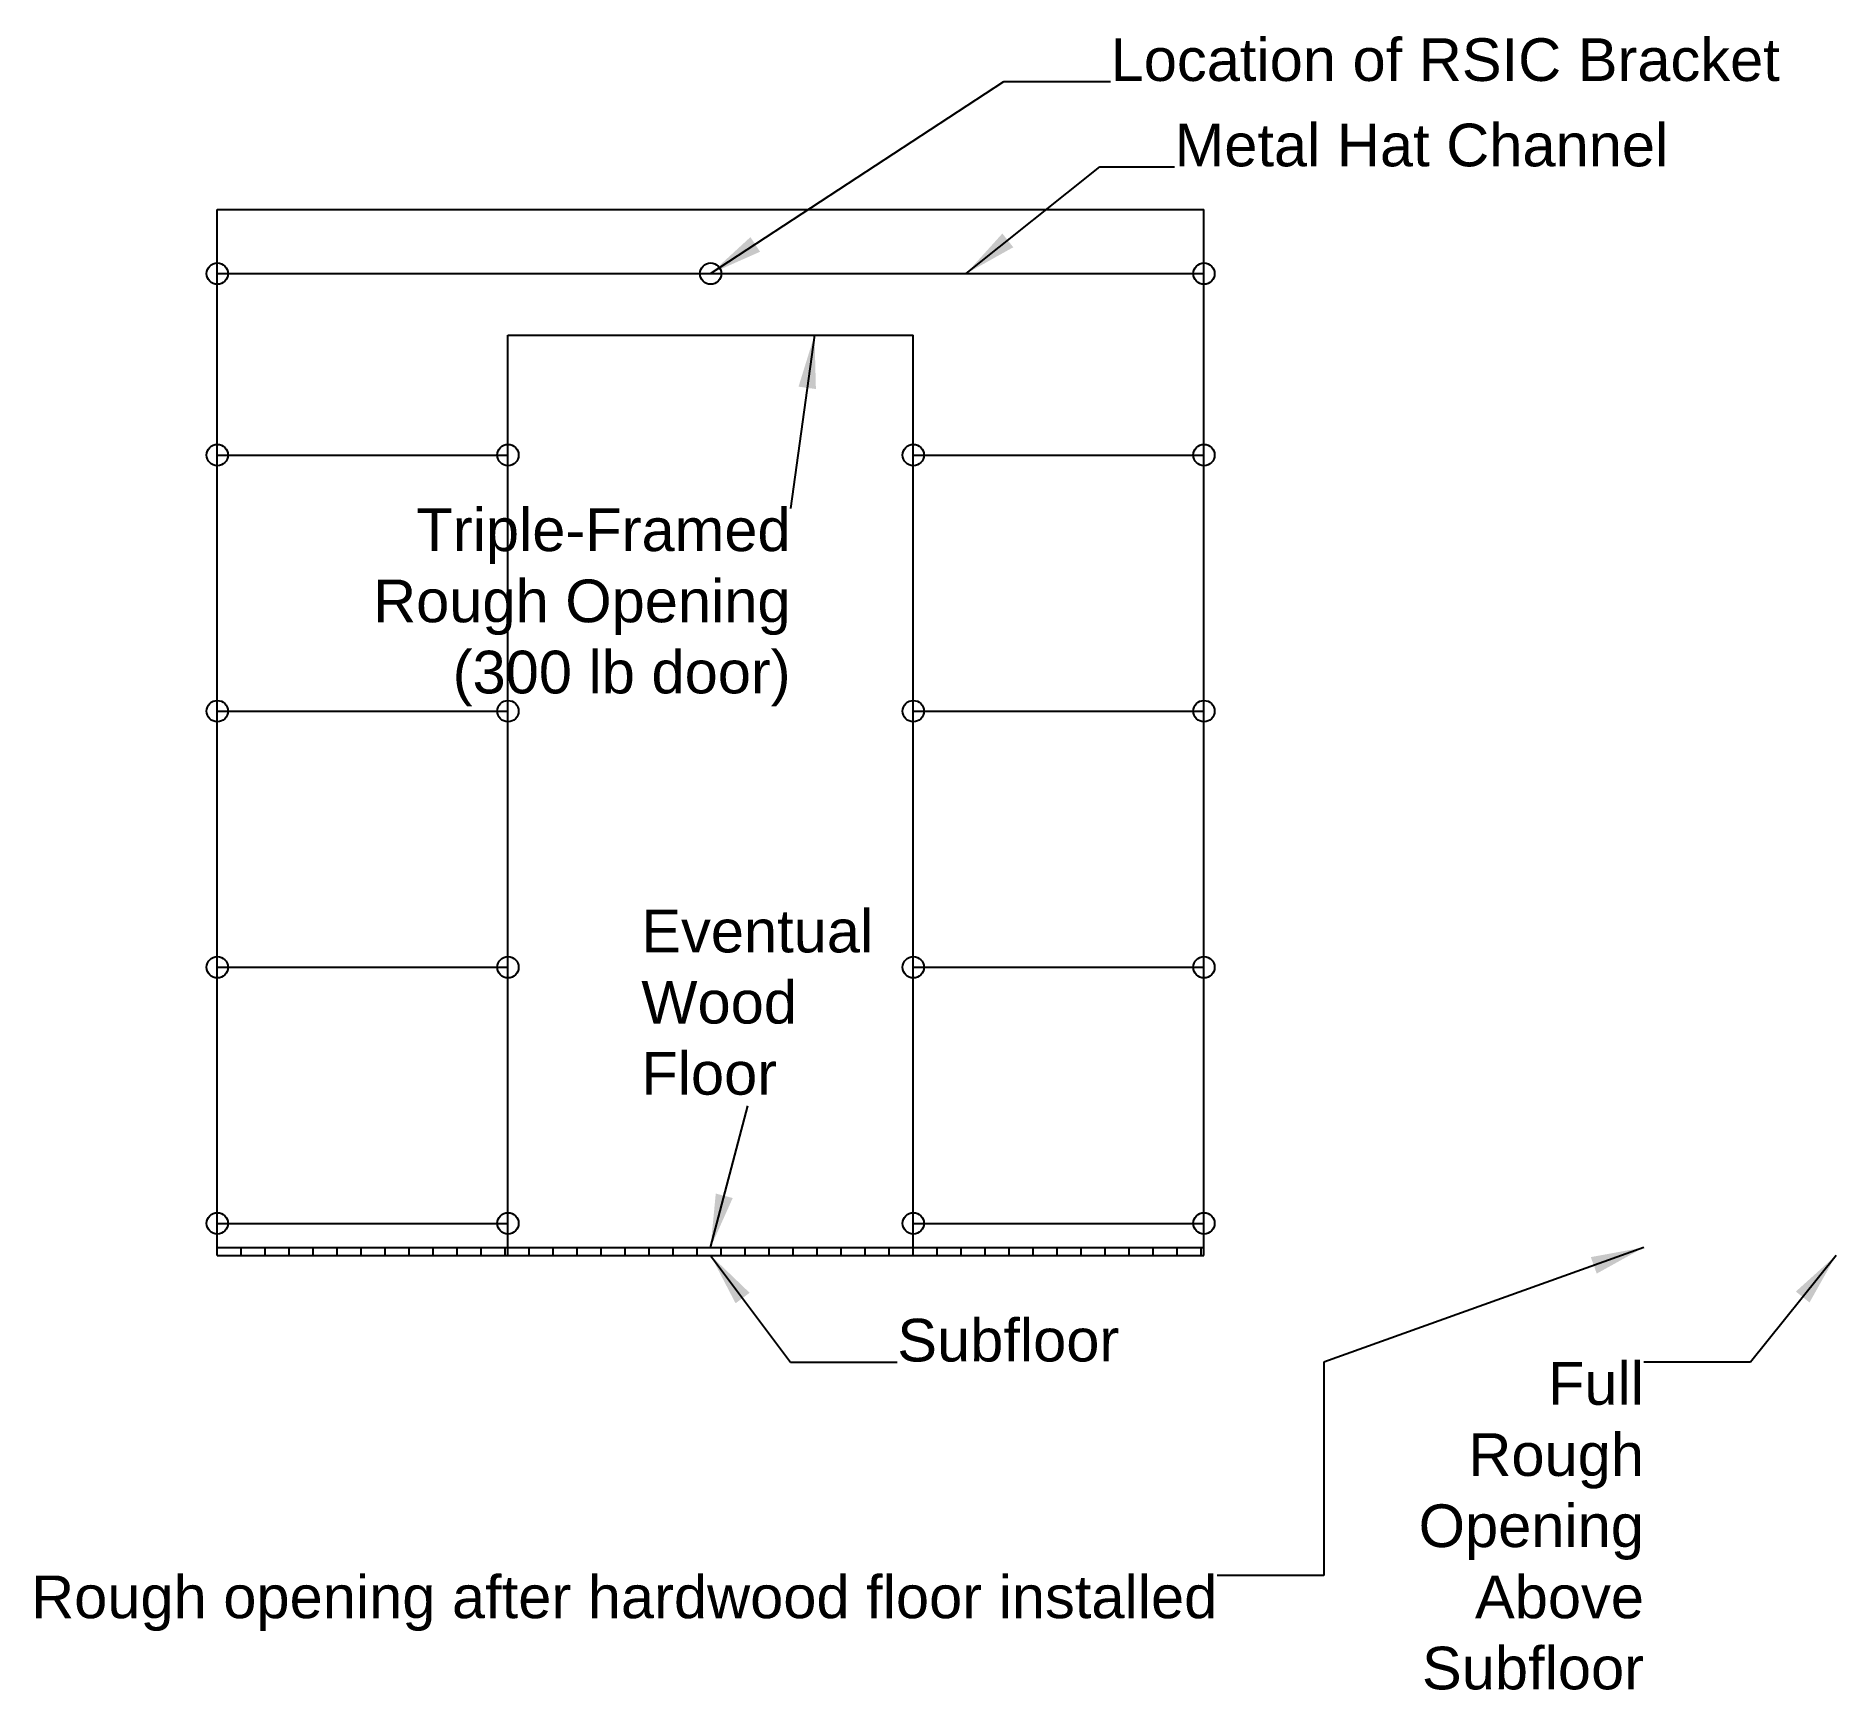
# Model space of a CAD drawing. Header units: inches. Extents: x -11 to 158, y -41 to 114.
import ezdxf

# ---------------------------------------------------------------- set-up
doc = ezdxf.new("R2010")
doc.units = ezdxf.units.IN
doc.header["$MEASUREMENT"] = 0
doc.layers.get('0').update_dxf_attribs({"lineweight": 25})
for name, color, linetype, lineweight, true_color in [('Hat Channels', 5, 'Continuous', 25, 0x0000ff), ('Notes', 1, 'Continuous', 25, 0xff0000), ('RSIC', 30, 'Continuous', 25, 0xff7f00), ('Wood Floor', 3, 'Continuous', 25, 0x00ff00)]:
    doc.layers.add(name, color=color, linetype=linetype, lineweight=lineweight, true_color=true_color)
doc.styles.add('QCADDimTextStyle', font='txt')
doc.styles.add('textstyle11', font='')
doc.styles.add('textstyle12', font='')
doc.styles.add('textstyle13', font='')
doc.styles.add('textstyle14', font='')
doc.styles.add('textstyle15', font='')
doc.styles.add('textstyle16', font='')
doc.styles.add('textstyle17', font='')
doc.styles.get('textstyle11').set_extended_font_data('Liberation Sans')
doc.styles.get('textstyle12').set_extended_font_data('Liberation Sans')
doc.styles.get('textstyle13').set_extended_font_data('Liberation Sans')
doc.styles.get('textstyle14').set_extended_font_data('Liberation Sans')
doc.styles.get('textstyle15').set_extended_font_data('Liberation Sans')
doc.styles.get('textstyle16').set_extended_font_data('Liberation Sans')
doc.styles.get('textstyle17').set_extended_font_data('Liberation Sans')
doc.dimstyles.new('QCADDimStyle', dxfattribs={"dimtxt": 5, "dimasz": 5, "dimexe": 2.5, "dimexo": 1.25, "dimgap": 1.25, "dimtad": 1, "dimtoh": 1, "dimdec": 4, "dimzin": 0, "dimdsep": 46, "dimtxsty": 'QCADDimTextStyle', "dimcen": 0.09, "dimadec": 0, "dimazin": 0, "dimtfac": 1, "dimtdec": 4, "dimtofl": 0, "dimtmove": 0, "dimatfit": 3, "dimfxl": 1, "dimtolj": 1, "dimtzin": 0, "dimarcsym": 0})

msp = doc.modelspace()

# ---------------------------------------------------------------- linework, layer by layer
for p, q in [((6.25, 98), (98.75, 98)), ((6.25, 0), (6.25, 98)), ((98.75, 0), (98.75, 98)), ((33.5, 0), (33.5, 86.25)), ((33.5, 86.25), (71.5, 86.25)), ((71.5, 0), (71.5, 86.25)), ((6.25, 0), (98.75, 0))]:
    msp.add_line(p, q)
at = {"layer": 'Hat Channels'}
for p, q in [((6.25, 92), (98.75, 92)), ((6.25, 75), (33.5, 75)), ((71.5, 75), (98.75, 75)), ((6.25, 51), (33.5, 51)), ((71.5, 51), (98.75, 51)), ((6.25, 27), (33.5, 27)), ((71.5, 27), (98.75, 27)), ((6.25, 3), (33.5, 3)), ((71.5, 3), (98.75, 3))]:
    msp.add_line(p, q, dxfattribs=at)
at = {"layer": 'RSIC'}
for centre in [(6.25, 92), (52.5, 92), (98.75, 92), (6.25, 75), (33.5, 75), (71.5, 75), (98.75, 75), (6.25, 51), (33.5, 51), (71.5, 51), (98.75, 51), (6.25, 27), (33.5, 27), (71.5, 27), (98.75, 27), (6.25, 3), (33.5, 3), (71.5, 3), (98.75, 3)]:
    msp.add_circle(centre, 1, dxfattribs=at)
at = {"layer": 'Wood Floor'}
for p, q in [((6.25, 0.75), (98.75, 0.75)), ((8.5, 0), (8.5, 0.75)), ((10.75, 0), (10.75, 0.75)), ((13, 0), (13, 0.75)), ((15.25, 0), (15.25, 0.75)), ((17.5, 0), (17.5, 0.75)), ((19.75, 0), (19.75, 0.75)), ((22, 0), (22, 0.75)), ((24.25, 0), (24.25, 0.75)), ((26.5, 0), (26.5, 0.75)), ((28.75, 0), (28.75, 0.75)), ((31, 0), (31, 0.75)), ((33.25, 0), (33.25, 0.75)), ((35.5, 0), (35.5, 0.75)), ((37.75, 0), (37.75, 0.75)), ((40, 0), (40, 0.75)), ((42.25, 0), (42.25, 0.75)), ((44.5, 0), (44.5, 0.75)), ((46.75, 0), (46.75, 0.75)), ((49, 0), (49, 0.75)), ((51.25, 0), (51.25, 0.75)), ((53.5, 0), (53.5, 0.75)), ((55.75, 0), (55.75, 0.75)), ((58, 0), (58, 0.75)), ((60.25, 0), (60.25, 0.75)), ((62.5, 0), (62.5, 0.75)), ((64.75, 0), (64.75, 0.75)), ((67, 0), (67, 0.75)), ((69.25, 0), (69.25, 0.75)), ((71.5, 0), (71.5, 0.75)), ((73.75, 0), (73.75, 0.75)), ((76, 0), (76, 0.75)), ((78.25, 0), (78.25, 0.75)), ((80.5, 0), (80.5, 0.75)), ((82.75, 0), (82.75, 0.75)), ((85, 0), (85, 0.75)), ((87.25, 0), (87.25, 0.75)), ((89.5, 0), (89.5, 0.75)), ((91.75, 0), (91.75, 0.75)), ((94, 0), (94, 0.75)), ((96.25, 0), (96.25, 0.75)), ((98.5, 0), (98.5, 0.75))]:
    msp.add_line(p, q, dxfattribs=at)

# ---------------------------------------------------------------- texts
at = {"layer": 'Notes', "char_height": 4}
for s, insert, attachment_point, style in [('Location of RSIC Bracket', (90, 110), 7, 'textstyle11'), ('Metal Hat Channel', (96, 102), 7, 'textstyle12'), ('Triple-Framed\\PRough Opening\\P(300 lb door)', (60, 70), 3, 'textstyle17'), ('Eventual\\PWood\\PFloor', (46, 15), 7, 'textstyle13'), ('Subfloor', (70, -10), 7, 'textstyle14'), ('Full\\PRough\\POpening\\PAbove\\PSubfloor', (140, -10), 3, 'textstyle15'), ('Rough opening after hardwood floor installed', (100, -30), 3, 'textstyle16')]:
    msp.add_mtext(s, dxfattribs=dict(at, insert=insert, attachment_point=attachment_point, style=style))

# ---------------------------------------------------------------- leaders
at = {"layer": 'Notes'}
for points in [[(52.5, 92), (80, 110), (90, 110)], [(76.45, 92), (89, 102), (96, 102)], [(62.24, 86.25), (60, 70)], [(52.5, 0.75), (56, 14)], [(52.5, 0), (60, -10), (70, -10)], [(140, 0.75), (110, -10), (110, -30), (100, -30)], [(158, 0), (150, -10), (140, -10)]]:
    msp.add_leader(points, dimstyle='QCADDimStyle', dxfattribs=at)

doc.saveas('drawing.dxf')
